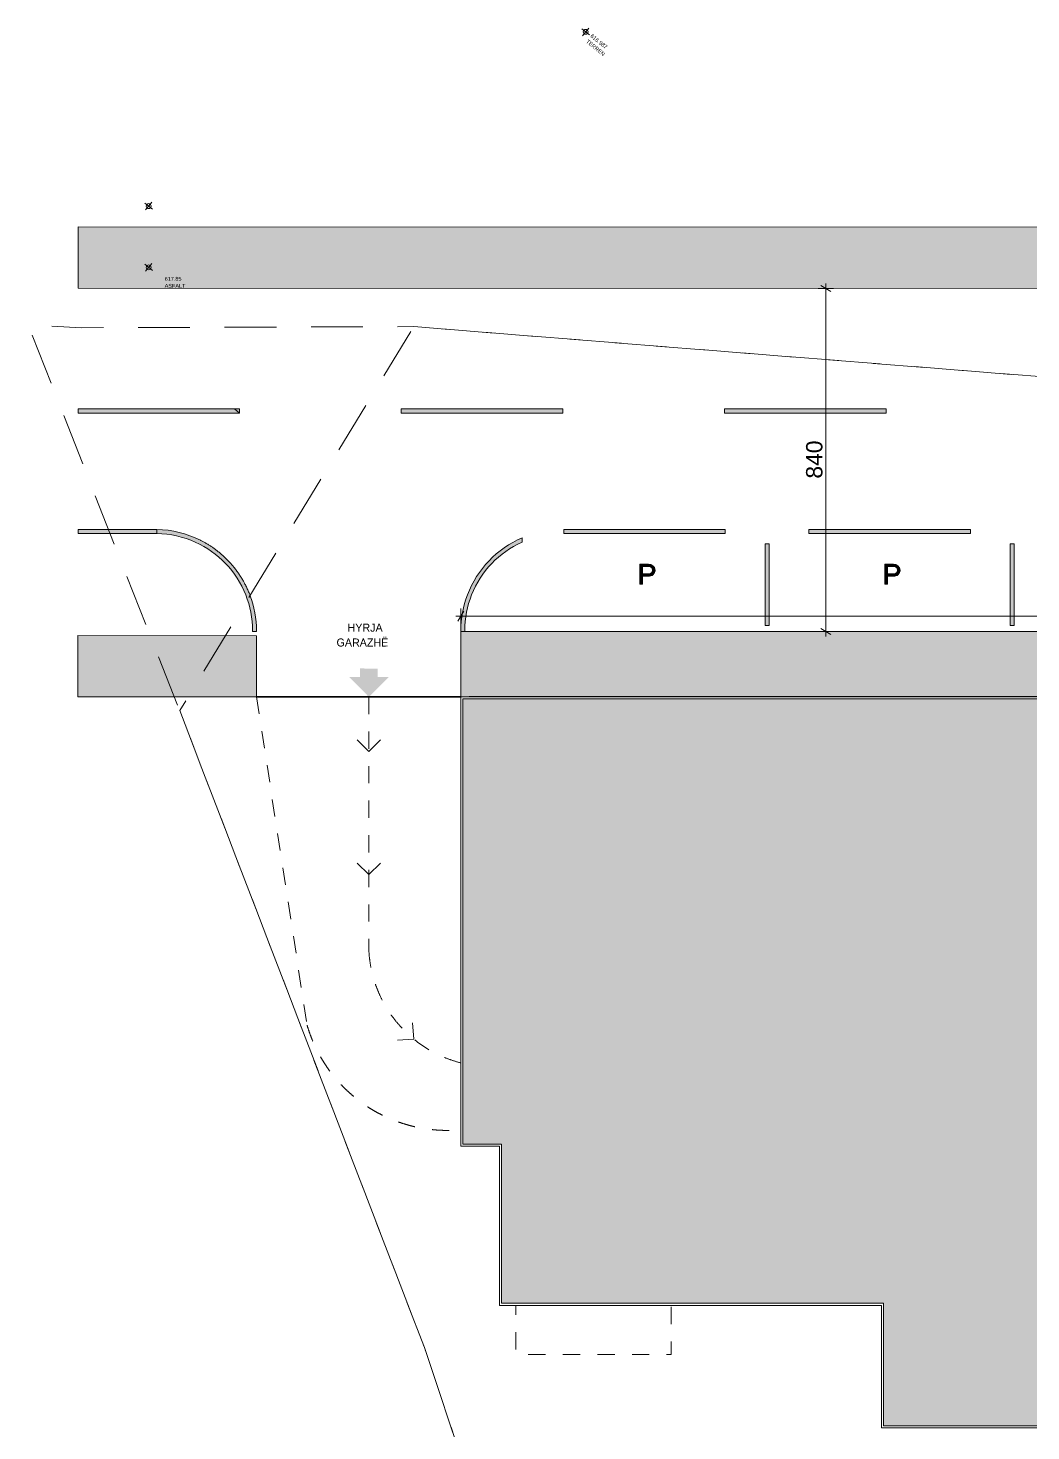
# Model space of a CAD drawing. Header units: millimetres. Extents: x -77118 to 73245, y -121155 to 61174.
# Drawn here: x -77118 to -52564, y -17975 to 16377 of the extents above; entities that cross this region are included whole.
import ezdxf

# ---------------------------------------------------------------- set-up
doc = ezdxf.new("R2010")
doc.units = ezdxf.units.MM
doc.header["$MEASUREMENT"] = 0
for name, pattern in [('Dashed', [846.666667, 423.333333, -423.333333]), ('Long Dashed', [2116.666603, 1269.999981, -846.666622]), ('Wipeout_Contour', [1000, 0, -1000])]:
    doc.linetypes.add(name, pattern=pattern)
for name, color, linetype, lineweight, true_color in [('2D Drafting - General_Pen_No__102', 7, 'Continuous', 13, 0xcccccc), ('A - Parcelat_Pen_No__102', 7, 'Continuous', 13, 0xcccccc), ('Drawing & Figure_Pen_No__106', 171, 'Continuous', 13, 0xaaaaff), ('Drawing & Figure_Pen_No__82', 7, 'Continuous', 20, 0xaaaaaa), ('New_Dimensioning - General_Pen_No__145', 7, 'Continuous', 20, 0x0077b0), ('New_Dimensioning - General_Pen_No__166', 7, 'Continuous', 13, 0x97cbff), ('New_Drawing & Figure_Pen_No__102', 7, 'Continuous', 13, 0xcccccc), ('New_Drawing & Figure_Pen_No__214', 7, 'Continuous', 0, 0xe8e8e8), ('New_Drawing & Figure_Pen_No__3', 7, 'Continuous', 18, 0xff6600), ('New_Drawing & Figure_Pen_No__4', 7, 'Continuous', 20, 0x029e21), ('New_Site & Landscape - Terrain_Pen_No__102', 7, 'Continuous', 13, 0xcccccc), ('New_Site & Landscape - Terrain_Pen_No__82', 7, 'Continuous', 20, 0xaaaaaa), ('New_Structural - Bearing_Pen_No__103', 7, 'Continuous', 13, 0xffcc99), ('New_Structural - Bearing_Pen_No__159', 7, 'Continuous', 0, 0x97c9ff), ('New_Structural - Bearing_Pen_No__160', 7, 'Continuous', 20, 0xb4a35c), ('New_Structural - Bearing_Pen_No__179', 7, 'Continuous', 13, 0xb7d9ff)]:
    doc.layers.add(name, color=color, linetype=linetype, lineweight=lineweight, true_color=true_color)
for name, color, linetype in [('New_Dimensioning - General', 7, 'Continuous'), ('New_Site & Landscape - Terrain', 7, 'Continuous'), ('New_Structural - Bearing', 7, 'Continuous')]:
    doc.layers.add(name, color=color, linetype=linetype)
doc.layers.add('New_Drawing & Figure_Pen_No__6', color=5, linetype='Continuous', lineweight=35)
doc.layers.add('New_Structural - Bearing_Pen_No__101', color=252, linetype='Continuous', lineweight=13)
doc.styles.add('GENERATED_STYLE_1', font='arial.ttf')
doc.styles.add('GENERATED_STYLE_2', font='GOTHIC.TTF')
doc.dimstyles.new('GENERATED_STYLE__1', dxfattribs={"dimtxt": 400, "dimasz": 190, "dimexe": 0.18, "dimexo": 100000, "dimgap": 0, "dimtad": 1, "dimdec": 0, "dimlfac": 0.1, "dimzin": 0, "dimdsep": 46, "dimtxsty": 'GENERATED_STYLE_1', "dimblk": 'ARROWHEAD_2', "dimblk1": 'ARROWHEAD_2', "dimblk2": 'ARROWHEAD_2', "dimcen": 0.09, "dimclrd": 256, "dimclre": 256, "dimclrt": 256, "dimadec": 0, "dimazin": 0, "dimtfac": 1, "dimtdec": 4, "dimtmove": 0, "dimatfit": 3, "dimfxl": 0, "dimtolj": 1, "dimtzin": 0, "dimarcsym": 0})
doc.dimstyles.new('GENERATED_STYLE__2', dxfattribs={"dimtxt": 400, "dimasz": 190, "dimexe": 0.18, "dimexo": 100000, "dimgap": 0, "dimtad": 1, "dimtih": 1, "dimtoh": 1, "dimdec": 0, "dimlfac": 0.1, "dimzin": 0, "dimdsep": 46, "dimtxsty": 'GENERATED_STYLE_1', "dimblk": 'ARROWHEAD_2', "dimblk1": 'ARROWHEAD_2', "dimblk2": 'ARROWHEAD_2', "dimcen": 0.09, "dimclrd": 256, "dimclre": 256, "dimclrt": 256, "dimadec": 0, "dimazin": 0, "dimtfac": 1, "dimtdec": 4, "dimtmove": 0, "dimatfit": 3, "dimfxl": 0, "dimtolj": 1, "dimtzin": 0, "dimarcsym": 0})

# ---------------------------------------------------------------- blocks, each defined once
blk = doc.blocks.new('Mesh_3', base_point=(-75894, 11512))
at = {"layer": 'New_Site & Landscape - Terrain_Pen_No__82', "linetype": 'Continuous', "lineweight": 0, "true_color": 0x2a2a2a}
blk.add_hatch(color=250, dxfattribs=at).paths.add_polyline_path([(-75894, 11512), (-75894, 10012), (-17841, 9999, 0.341999), (-15904, 11499)])
at = {"layer": 'New_Site & Landscape - Terrain_Pen_No__82', "color": 253, "linetype": 'Continuous', "lineweight": 20, "true_color": 0xaaaaaa, "flags": 128}
blk.add_lwpolyline([(-75894, 11512), (-75894, 10012), (-17841, 9999, 0.341999), (-15904, 11499)], format="xyb", close=True, dxfattribs=at)
blk = doc.blocks.new('Mesh_4', base_point=(-71525, 1495))
at = {"layer": 'New_Site & Landscape - Terrain_Pen_No__82', "linetype": 'Continuous', "lineweight": 0, "true_color": 0x2a2a2a}
blk.add_hatch(color=250, dxfattribs=at).paths.add_polyline_path([(-71525, 1495), (-75896, 1500), (-75896, 0), (-71524, 0)])
at = {"layer": 'New_Site & Landscape - Terrain_Pen_No__82', "color": 253, "linetype": 'Continuous', "lineweight": 20, "true_color": 0xaaaaaa, "flags": 128}
blk.add_lwpolyline([(-71525, 1495), (-75896, 1500), (-75896, 0), (-71524, 0)], close=True, dxfattribs=at)
blk = doc.blocks.new('Mesh_5', base_point=(-66524, 1600))
at = {"layer": 'New_Site & Landscape - Terrain_Pen_No__82', "linetype": 'Continuous', "lineweight": 0, "true_color": 0x2a2a2a}
blk.add_hatch(color=250, dxfattribs=at).paths.add_polyline_path([(-66524, 1600), (-66524, 0), (-29900, 0, 0.200686), (-27696, 930, 0.003388), (-27667, 960, 0.003002), (-27641, 987, 0.003546), (-27612, 1020, 0.004064), (-27578, 1057, 0.004548), (-27541, 1100, 0.004989), (-27502, 1148, 0.00538), (-27461, 1200, 0.005717), (-27418, 1256, 0.005995), (-27374, 1317, 0.00621), (-27331, 1380, 0.00636), (-27288, 1446, 0.006444), (-27246, 1515, 0.003727), (-27223, 1554, 0.004559), (-27195, 1604), (-26921, 2101, -0.273276), (-26416, 2500), (-8419, 2500), (3273, 2500), (6537, 2501, -0.360659), (10959, -1166), (10961, -1165), (13076, -12371), (14625, -18566), (14791, -18958), (18272, -27148), (20222, -30993), (25560, -40296), (25725, -40192), (26832, -39497), (21542, -30280), (19633, -26515), (16051, -18087), (14542, -12050), (12434, -888, 0.360659), (6537, 4001), (3273, 4000), (-8419, 4000), (-26416, 3999, 0.273276), (-28322, 2873), (-28596, 2376, -0.273283), (-29910, 1600)])
at = {"layer": 'New_Site & Landscape - Terrain_Pen_No__82', "color": 253, "linetype": 'Continuous', "lineweight": 20, "true_color": 0xaaaaaa, "flags": 128}
blk.add_lwpolyline([(-29910, 1600), (-66524, 1600), (-66524, 0), (-29900, 0, 0.200686)], format="xyb", dxfattribs=at)
blk = doc.blocks.new('Mesh_15', base_point=(-75895, 7050))
at = {"layer": 'New_Site & Landscape - Terrain_Pen_No__102', "linetype": 'Continuous', "lineweight": 0, "true_color": 0x333333}
blk.add_hatch(color=250, dxfattribs=at).paths.add_polyline_path([(-75895, 7050), (-75895, 6950), (-71938, 6950), (-71938, 7050), (-72067, 7050)])
at = {"layer": 'New_Site & Landscape - Terrain_Pen_No__102', "color": 254, "linetype": 'Continuous', "lineweight": 13, "true_color": 0xcccccc}
blk.add_line((-71938, 6950), (-72067, 7050), dxfattribs=at)
at = {"layer": 'New_Site & Landscape - Terrain_Pen_No__82', "color": 253, "linetype": 'Continuous', "lineweight": 20, "true_color": 0xaaaaaa, "flags": 128}
blk.add_lwpolyline([(-75895, 7050), (-75895, 6950), (-71938, 6950), (-71938, 7050), (-72067, 7050)], close=True, dxfattribs=at)
blk = doc.blocks.new('Mesh_23', base_point=(-60067, 6950))
at = {"layer": 'New_Site & Landscape - Terrain_Pen_No__102', "linetype": 'Continuous', "lineweight": 0, "true_color": 0x333333}
blk.add_hatch(color=250, dxfattribs=at).paths.add_polyline_path([(-60067, 6950), (-56110, 6950), (-56110, 7050), (-60067, 7050)])
at = {"layer": 'New_Site & Landscape - Terrain_Pen_No__82', "color": 253, "linetype": 'Continuous', "lineweight": 20, "true_color": 0xaaaaaa, "flags": 128}
blk.add_lwpolyline([(-60067, 6950), (-56110, 6950), (-56110, 7050), (-60067, 7050)], close=True, dxfattribs=at)
blk = doc.blocks.new('Mesh_24', base_point=(-67981, 6950))
at = {"layer": 'New_Site & Landscape - Terrain_Pen_No__102', "linetype": 'Continuous', "lineweight": 0, "true_color": 0x333333}
blk.add_hatch(color=250, dxfattribs=at).paths.add_polyline_path([(-67981, 6950), (-64024, 6950), (-64024, 7050), (-67981, 7050)])
at = {"layer": 'New_Site & Landscape - Terrain_Pen_No__82', "color": 253, "linetype": 'Continuous', "lineweight": 20, "true_color": 0xaaaaaa, "flags": 128}
blk.add_lwpolyline([(-67981, 6950), (-64024, 6950), (-64024, 7050), (-67981, 7050)], close=True, dxfattribs=at)
blk = doc.blocks.new('Mesh_26', base_point=(-58002, 3999))
at = {"layer": 'New_Site & Landscape - Terrain_Pen_No__102', "linetype": 'Continuous', "lineweight": 0, "true_color": 0x333333}
blk.add_hatch(color=250, dxfattribs=at).paths.add_polyline_path([(-58002, 3999), (-54046, 3999), (-54046, 4099), (-58002, 4099)])
at = {"layer": 'New_Site & Landscape - Terrain_Pen_No__82', "color": 253, "linetype": 'Continuous', "lineweight": 20, "true_color": 0xaaaaaa, "flags": 128}
blk.add_lwpolyline([(-58002, 3999), (-54046, 3999), (-54046, 4099), (-58002, 4099)], close=True, dxfattribs=at)
blk = doc.blocks.new('Mesh_27', base_point=(-64002, 3999))
at = {"layer": 'New_Site & Landscape - Terrain_Pen_No__102', "linetype": 'Continuous', "lineweight": 0, "true_color": 0x333333}
blk.add_hatch(color=250, dxfattribs=at).paths.add_polyline_path([(-64002, 3999), (-60046, 3999), (-60046, 4099), (-64002, 4099)])
at = {"layer": 'New_Site & Landscape - Terrain_Pen_No__82', "color": 253, "linetype": 'Continuous', "lineweight": 20, "true_color": 0xaaaaaa, "flags": 128}
blk.add_lwpolyline([(-64002, 3999), (-60046, 3999), (-60046, 4099), (-64002, 4099)], close=True, dxfattribs=at)
blk = doc.blocks.new('Mesh_31', base_point=(-66524, 1619))
at = {"layer": 'New_Site & Landscape - Terrain_Pen_No__102', "linetype": 'Continuous', "lineweight": 0, "true_color": 0x333333}
blk.add_hatch(color=250, dxfattribs=at).paths.add_polyline_path([(-66524, 1619), (-66524, 1600), (-66427, 1600), (-66427, 1625, -0.094516), (-66258, 2500, -0.19457), (-65024, 3790), (-65024, 3894, 0.201668), (-66359, 2500, 0.090735)])
at = {"layer": 'New_Site & Landscape - Terrain_Pen_No__82', "color": 253, "linetype": 'Continuous', "lineweight": 20, "true_color": 0xaaaaaa, "flags": 128}
blk.add_lwpolyline([(-66524, 1619), (-66524, 1600), (-66427, 1600), (-66427, 1625, -0.094516), (-66258, 2500, -0.19457), (-65024, 3790), (-65024, 3894, 0.201668), (-66359, 2500, 0.090735)], format="xyb", close=True, dxfattribs=at)
blk = doc.blocks.new('Mesh_32', base_point=(-72900, 3836))
at = {"layer": 'New_Site & Landscape - Terrain_Pen_No__102', "linetype": 'Continuous', "lineweight": 0, "true_color": 0x333333}
blk.add_hatch(color=250, dxfattribs=at).paths.add_polyline_path([(-72900, 3836, 0.11144), (-73964, 4099), (-73964, 4000, -0.102166), (-73024, 3790), (-73024, 3790, -0.19457), (-71790, 2500, -0.094516), (-71621, 1625), (-71621, 1600), (-71524, 1600), (-71524, 1619, 0.089433), (-71685, 2488), (-71684, 2488, 0.003771), (-71698, 2523, 0.00549), (-71719, 2574, 0.005271), (-71739, 2622, 0.005297), (-71761, 2670, 0.005302), (-71784, 2718, 0.005095), (-71807, 2763, 0.005643), (-71834, 2813, 0.005131), (-71859, 2857, 0.004935), (-71884, 2899, 0.003143), (-71901, 2926, 0.002816), (-71916, 2950, 0.004976), (-71943, 2991, 0.004788), (-71970, 3031, 0.00353), (-71990, 3059, 0.002717), (-72006, 3081, 0.004835), (-72035, 3120, 0.004653), (-72063, 3156, 0.00388), (-72087, 3187, 0.00263), (-72104, 3207, 0.004706), (-72134, 3242, 0.00453), (-72164, 3276, 0.004196), (-72192, 3307, 0.002555), (-72210, 3326, 0.004588), (-72242, 3358, 0.004418), (-72273, 3389, 0.004478), (-72305, 3420, 0.002493), (-72323, 3437, 0.004482), (-72356, 3467, 0.004316), (-72388, 3496, 0.005069), (-72427, 3528, 0.0021), (-72443, 3541, 0.004385), (-72477, 3569, 0.004223), (-72511, 3594, 0.007349), (-72570, 3638, 0.004298), (-72605, 3662, 0.00414), (-72639, 3685, 0.007509), (-72702, 3726, 0.004221), (-72738, 3748, 0.004065), (-72773, 3768, 0.007652), (-72839, 3805, 0.004153), (-72876, 3824, 0.002663)])
at = {"layer": 'New_Site & Landscape - Terrain_Pen_No__82', "color": 253, "linetype": 'Continuous', "lineweight": 20, "true_color": 0xaaaaaa, "flags": 128}
blk.add_lwpolyline([(-72900, 3836, -0.002663), (-72876, 3824, -0.004153), (-72839, 3805, -0.007652), (-72773, 3768, -0.004065), (-72738, 3748, -0.004221), (-72702, 3726, -0.007509), (-72639, 3685, -0.00414), (-72605, 3662, -0.004298), (-72570, 3638, -0.007349), (-72511, 3594, -0.004223), (-72477, 3569, -0.004385), (-72443, 3541, -0.0021), (-72427, 3528, -0.005069), (-72388, 3496, -0.004316), (-72356, 3467, -0.004482), (-72323, 3437, -0.002493), (-72305, 3420, -0.004478), (-72273, 3389, -0.004418), (-72242, 3358, -0.004588), (-72210, 3326, -0.002555), (-72192, 3307, -0.004196), (-72164, 3276, -0.00453), (-72134, 3242, -0.004706), (-72104, 3207, -0.00263), (-72087, 3187, -0.00388), (-72063, 3156, -0.004653), (-72035, 3120, -0.004835), (-72006, 3081, -0.002717), (-71990, 3059, -0.00353), (-71970, 3031, -0.004788), (-71943, 2991, -0.004976), (-71916, 2950, -0.002816), (-71901, 2926, -0.003143), (-71884, 2899, -0.004935), (-71859, 2857, -0.005131), (-71834, 2813, -0.005643), (-71807, 2763, -0.005095), (-71784, 2718, -0.005302), (-71761, 2670, -0.005297), (-71739, 2622, -0.005271), (-71719, 2574, -0.00549), (-71698, 2523, -0.003771), (-71684, 2488), (-71685, 2488, -0.089433), (-71524, 1619), (-71524, 1600), (-71621, 1600), (-71621, 1625, 0.094516), (-71790, 2500, 0.19457), (-73024, 3790), (-73024, 3790, 0.102166), (-73964, 4000), (-73964, 4099, -0.11144)], format="xyb", close=True, dxfattribs=at)
blk = doc.blocks.new('Mesh_33', base_point=(-75895, 3999))
at = {"layer": 'New_Site & Landscape - Terrain_Pen_No__102', "linetype": 'Continuous', "lineweight": 0, "true_color": 0x333333}
blk.add_hatch(color=250, dxfattribs=at).paths.add_polyline_path([(-75895, 3999), (-73964, 3999), (-73964, 4099), (-75895, 4099)])
at = {"layer": 'New_Site & Landscape - Terrain_Pen_No__82', "color": 253, "linetype": 'Continuous', "lineweight": 20, "true_color": 0xaaaaaa, "flags": 128}
blk.add_lwpolyline([(-75895, 3999), (-73964, 3999), (-73964, 4099), (-75895, 4099)], close=True, dxfattribs=at)
blk = doc.blocks.new('Mesh_34', base_point=(-59074, 3749))
at = {"layer": 'New_Site & Landscape - Terrain_Pen_No__102', "linetype": 'Continuous', "lineweight": 0, "true_color": 0x333333}
blk.add_hatch(color=250, dxfattribs=at).paths.add_polyline_path([(-59074, 3749), (-59074, 1750), (-58974, 1750), (-58974, 3749)])
at = {"layer": 'New_Site & Landscape - Terrain_Pen_No__82', "color": 253, "linetype": 'Continuous', "lineweight": 20, "true_color": 0xaaaaaa, "flags": 128}
blk.add_lwpolyline([(-59074, 3749), (-59074, 1750), (-58974, 1750), (-58974, 3749)], close=True, dxfattribs=at)
blk = doc.blocks.new('Mesh_35', base_point=(-53074, 3749))
at = {"layer": 'New_Site & Landscape - Terrain_Pen_No__102', "linetype": 'Continuous', "lineweight": 0, "true_color": 0x333333}
blk.add_hatch(color=250, dxfattribs=at).paths.add_polyline_path([(-53074, 3749), (-53074, 1750), (-52974, 1750), (-52974, 3749)])
at = {"layer": 'New_Site & Landscape - Terrain_Pen_No__82', "color": 253, "linetype": 'Continuous', "lineweight": 20, "true_color": 0xaaaaaa, "flags": 128}
blk.add_lwpolyline([(-53074, 3749), (-53074, 1750), (-52974, 1750), (-52974, 3749)], close=True, dxfattribs=at)
blk = doc.blocks.new('Mesh_40', base_point=(-56141, 3247))
at = {"layer": 'New_Site & Landscape - Terrain_Pen_No__102', "linetype": 'Continuous', "lineweight": 0, "true_color": 0x333333}
h = blk.add_hatch(color=250, dxfattribs=at)
h.paths.add_polyline_path([(-56141, 3247), (-56141, 2757), (-56076, 2757), (-56076, 2954), (-55931, 2954, 0.429562), (-55765, 3106, 0.392283), (-55931, 3247)])
h.paths.add_polyline_path([(-56074, 3015), (-56074, 3190), (-55900, 3190, -0.795059), (-55900, 3015)], flags=0)
at = {"layer": 'New_Site & Landscape - Terrain_Pen_No__82', "color": 253, "linetype": 'Continuous', "lineweight": 20, "true_color": 0xaaaaaa, "flags": 128}
for points in [[(-56141, 3247), (-56141, 2757), (-56076, 2757), (-56076, 2954), (-55931, 2954, 0.429562), (-55765, 3106, 0.392283), (-55931, 3247)], [(-56074, 3015), (-55900, 3015, 0.795059), (-55900, 3190), (-56074, 3190)]]:
    blk.add_lwpolyline(points, format="xyb", close=True, dxfattribs=at)
blk = doc.blocks.new('Mesh_41', base_point=(-62141, 3247))
at = {"layer": 'New_Site & Landscape - Terrain_Pen_No__102', "linetype": 'Continuous', "lineweight": 0, "true_color": 0x333333}
h = blk.add_hatch(color=250, dxfattribs=at)
h.paths.add_polyline_path([(-62141, 3247), (-62141, 2757), (-62075, 2757), (-62075, 2954), (-61931, 2954, 0.429562), (-61764, 3106, 0.392283), (-61931, 3247)])
h.paths.add_polyline_path([(-62074, 3015), (-62074, 3190), (-61900, 3190, -0.795059), (-61900, 3015)], flags=0)
at = {"layer": 'New_Site & Landscape - Terrain_Pen_No__82', "color": 253, "linetype": 'Continuous', "lineweight": 20, "true_color": 0xaaaaaa, "flags": 128}
for points in [[(-62141, 3247), (-62141, 2757), (-62075, 2757), (-62075, 2954), (-61931, 2954, 0.429562), (-61764, 3106, 0.392283), (-61931, 3247)], [(-62074, 3015), (-61900, 3015, 0.795059), (-61900, 3190), (-62074, 3190)]]:
    blk.add_lwpolyline(points, format="xyb", close=True, dxfattribs=at)
blk = doc.blocks.new('Slab_3', base_point=(-24624, 0))
at = {"layer": 'New_Structural - Bearing_Pen_No__103', "linetype": 'Continuous', "lineweight": 0, "true_color": 0x3f3326}
blk.add_hatch(color=29, dxfattribs=at).paths.add_polyline_path([(-24624, 0), (-66524, 0), (-66524, -5350), (-66524, -11000), (-65574, -11000), (-65574, -14900), (-56224, -14900), (-56224, -17900), (-46944, -17900), (-43424, -17900), (-40149, -17900), (-38399, -17900), (-24624, -17900)])
at = {"layer": 'New_Structural - Bearing_Pen_No__101', "color": 252, "linetype": 'Continuous', "lineweight": 13, "flags": 128}
blk.add_lwpolyline([(-24624, 0), (-66524, 0), (-66524, -5350), (-66524, -11000), (-65574, -11000), (-65574, -14900), (-56224, -14900), (-56224, -17900), (-46944, -17900), (-43424, -17900), (-40149, -17900), (-38399, -17900), (-24624, -17900)], close=True, dxfattribs=at)
blk = doc.blocks.new('Wall_8', base_point=(-24624, 0))
at = {"layer": 'New_Structural - Bearing_Pen_No__160', "linetype": 'Continuous', "lineweight": 0, "true_color": 0x5a512e}
for points in [[(-66474, -50), (-66524, 0), (-66524, -50)], [(-66474, 0), (-66524, 0), (-66474, -50)], [(-66474, -50), (-24674, -50), (-24674, 0), (-66474, 0)], [(-24674, -50), (-24624, -50), (-24624, 0)], [(-24674, -50), (-24624, 0), (-24674, 0)]]:
    blk.add_hatch(color=59, dxfattribs=at).paths.add_polyline_path(points)
at = {"layer": 'New_Structural - Bearing_Pen_No__159', "color": 151, "linetype": 'Continuous', "lineweight": 0, "true_color": 0x97c9ff, "flags": 128}
for points in [[(-66524, 0), (-66524, -50)], [(-24624, 0), (-66524, 0)], [(-66474, -50), (-24674, -50)], [(-24624, 0), (-24624, -50)]]:
    blk.add_lwpolyline(points, dxfattribs=at)
blk = doc.blocks.new('Wall_9', base_point=(-66524, 0))
at = {"layer": 'New_Structural - Bearing_Pen_No__160', "linetype": 'Continuous', "lineweight": 0, "true_color": 0x5a512e}
blk.add_hatch(color=59, dxfattribs=at).paths.add_polyline_path([(-66524, -50), (-66524, -5350), (-66474, -5350), (-66474, -50)])
at = {"layer": 'New_Structural - Bearing_Pen_No__159', "color": 151, "linetype": 'Continuous', "lineweight": 0, "true_color": 0x97c9ff, "flags": 128}
for points in [[(-66524, -50), (-66524, -5350)], [(-66474, -5350), (-66474, -50)]]:
    blk.add_lwpolyline(points, dxfattribs=at)
blk = doc.blocks.new('Wall_10', base_point=(-66524, -5350))
at = {"layer": 'New_Structural - Bearing_Pen_No__160', "linetype": 'Continuous', "lineweight": 0, "true_color": 0x5a512e}
for points in [[(-66524, -5350), (-66524, -10950), (-66474, -10950), (-66474, -5350)], [(-66524, -11000), (-66474, -11000), (-66474, -10950)], [(-66474, -10950), (-66524, -10950), (-66524, -11000)]]:
    blk.add_hatch(color=59, dxfattribs=at).paths.add_polyline_path(points)
at = {"layer": 'New_Structural - Bearing_Pen_No__159', "color": 151, "linetype": 'Continuous', "lineweight": 0, "true_color": 0x97c9ff, "flags": 128}
for points in [[(-66524, -5350), (-66524, -11000)], [(-66474, -10950), (-66474, -5350)], [(-66524, -11000), (-66474, -11000)]]:
    blk.add_lwpolyline(points, dxfattribs=at)
blk = doc.blocks.new('Wall_11', base_point=(-66524, -11000))
at = {"layer": 'New_Structural - Bearing_Pen_No__160', "linetype": 'Continuous', "lineweight": 0, "true_color": 0x5a512e}
for points in [[(-66474, -11000), (-65574, -11000), (-65574, -10950), (-66474, -10950)], [(-65574, -11000), (-65524, -11000), (-65524, -10950)], [(-65574, -10950), (-65574, -11000), (-65524, -10950)]]:
    blk.add_hatch(color=59, dxfattribs=at).paths.add_polyline_path(points)
at = {"layer": 'New_Structural - Bearing_Pen_No__159', "color": 151, "linetype": 'Continuous', "lineweight": 0, "true_color": 0x97c9ff, "flags": 128}
for points in [[(-65524, -10950), (-66474, -10950)], [(-65524, -10950), (-65524, -11000)], [(-66474, -11000), (-65574, -11000)]]:
    blk.add_lwpolyline(points, dxfattribs=at)
blk = doc.blocks.new('Wall_12', base_point=(-65574, -11000))
at = {"layer": 'New_Structural - Bearing_Pen_No__160', "linetype": 'Continuous', "lineweight": 0, "true_color": 0x5a512e}
for points in [[(-65524, -14850), (-65524, -11000), (-65574, -11000), (-65574, -14850)], [(-65524, -14850), (-65574, -14900), (-65524, -14900)], [(-65574, -14850), (-65574, -14900), (-65524, -14850)]]:
    blk.add_hatch(color=59, dxfattribs=at).paths.add_polyline_path(points)
at = {"layer": 'New_Structural - Bearing_Pen_No__159', "color": 151, "linetype": 'Continuous', "lineweight": 0, "true_color": 0x97c9ff, "flags": 128}
for points in [[(-65574, -11000), (-65574, -14900)], [(-65524, -14850), (-65524, -11000)], [(-65574, -14900), (-65524, -14900)]]:
    blk.add_lwpolyline(points, dxfattribs=at)
blk = doc.blocks.new('Wall_13', base_point=(-65574, -14900))
at = {"layer": 'New_Structural - Bearing_Pen_No__160', "linetype": 'Continuous', "lineweight": 0, "true_color": 0x5a512e}
for points in [[(-56224, -14850), (-65524, -14850), (-65524, -14900), (-56224, -14900)], [(-56224, -14900), (-56174, -14900), (-56174, -14850)], [(-56224, -14850), (-56224, -14900), (-56174, -14850)]]:
    blk.add_hatch(color=59, dxfattribs=at).paths.add_polyline_path(points)
at = {"layer": 'New_Structural - Bearing_Pen_No__159', "color": 151, "linetype": 'Continuous', "lineweight": 0, "true_color": 0x97c9ff, "flags": 128}
for points in [[(-56174, -14850), (-65524, -14850)], [(-65524, -14900), (-56224, -14900)], [(-56174, -14850), (-56174, -14900)]]:
    blk.add_lwpolyline(points, dxfattribs=at)
blk = doc.blocks.new('Wall_14', base_point=(-56224, -14900))
at = {"layer": 'New_Structural - Bearing_Pen_No__160', "linetype": 'Continuous', "lineweight": 0, "true_color": 0x5a512e}
for points in [[(-56174, -17850), (-56174, -14900), (-56224, -14900), (-56224, -17850)], [(-56224, -17900), (-56174, -17900), (-56174, -17850)], [(-56224, -17850), (-56224, -17900), (-56174, -17850)]]:
    blk.add_hatch(color=59, dxfattribs=at).paths.add_polyline_path(points)
at = {"layer": 'New_Structural - Bearing_Pen_No__159', "color": 151, "linetype": 'Continuous', "lineweight": 0, "true_color": 0x97c9ff, "flags": 128}
for points in [[(-56224, -14900), (-56224, -17900)], [(-56174, -17850), (-56174, -14900)], [(-56224, -17900), (-56174, -17900)]]:
    blk.add_lwpolyline(points, dxfattribs=at)
blk = doc.blocks.new('Wall_15', base_point=(-56224, -17900))
at = {"layer": 'New_Structural - Bearing_Pen_No__160', "linetype": 'Continuous', "lineweight": 0, "true_color": 0x5a512e}
blk.add_hatch(color=59, dxfattribs=at).paths.add_polyline_path([(-56174, -17850), (-56174, -17900), (-46944, -17900), (-46944, -17850)])
at = {"layer": 'New_Structural - Bearing_Pen_No__159', "color": 151, "linetype": 'Continuous', "lineweight": 0, "true_color": 0x97c9ff, "flags": 128}
for points in [[(-46944, -17850), (-56174, -17850)], [(-56174, -17900), (-46944, -17900)]]:
    blk.add_lwpolyline(points, dxfattribs=at)
blk = doc.blocks.new('Wall_29', base_point=(-24624, 0))
at = {"color": 254, "linetype": 'Wipeout_Contour', "lineweight": 0, "ltscale": 199521.458388}
blk.add_wipeout([(-66474, -50), (-66524, 0), (-66524, -50)], dxfattribs=at).dxf.layer = 'New_Structural - Bearing'
at = {"color": 254, "linetype": 'Wipeout_Contour', "lineweight": 0, "ltscale": 73922.522224}
blk.add_wipeout([(-24674, -50), (-24624, -50), (-24624, 0)], dxfattribs=at).dxf.layer = 'New_Structural - Bearing'
at = {"color": 254, "linetype": 'Wipeout_Contour', "lineweight": 0, "ltscale": 73971.47045}
blk.add_wipeout([(-24674, -50), (-24624, 0), (-24674, 0)], dxfattribs=at).dxf.layer = 'New_Structural - Bearing'
at = {"color": 254, "linetype": 'Wipeout_Contour', "lineweight": 0, "ltscale": 182295.963225}
blk.add_wipeout([(-66474, -50), (-24674, -50), (-24674, 0), (-66474, 0)], dxfattribs=at).dxf.layer = 'New_Structural - Bearing'
at = {"layer": 'New_Structural - Bearing_Pen_No__179', "color": 254, "linetype": 'Continuous', "lineweight": 13, "true_color": 0xb7d9ff, "flags": 128}
blk.add_lwpolyline([(-24624, 0), (-24624, -50)], dxfattribs=at)
at = {"color": 254, "linetype": 'Wipeout_Contour', "lineweight": 0, "ltscale": 199472.439222}
blk.add_wipeout([(-66474, 0), (-66524, 0), (-66474, -50)], dxfattribs=at).dxf.layer = 'New_Structural - Bearing'
at = {"layer": 'New_Structural - Bearing_Pen_No__179', "color": 254, "linetype": 'Continuous', "lineweight": 13, "true_color": 0xb7d9ff, "flags": 128}
for points in [[(-66524, 0), (-66524, -50)], [(-24624, 0), (-66524, 0)], [(-66474, -50), (-24674, -50)]]:
    blk.add_lwpolyline(points, dxfattribs=at)
blk = doc.blocks.new('Wall_30', base_point=(-66524, 0))
at = {"color": 254, "linetype": 'Wipeout_Contour', "lineweight": 0, "ltscale": 266425.654736}
blk.add_wipeout([(-66524, -50), (-66524, -5350), (-66474, -5350), (-66474, -50)], dxfattribs=at).dxf.layer = 'New_Structural - Bearing'
at = {"layer": 'New_Structural - Bearing_Pen_No__179', "color": 254, "linetype": 'Continuous', "lineweight": 13, "true_color": 0xb7d9ff, "flags": 128}
for points in [[(-66524, -50), (-66524, -5350)], [(-66474, -5350), (-66474, -50)]]:
    blk.add_lwpolyline(points, dxfattribs=at)
blk = doc.blocks.new('Wall_31', base_point=(-66524, -5350))
at = {"color": 254, "linetype": 'Wipeout_Contour', "lineweight": 0, "ltscale": 202175.631651}
blk.add_wipeout([(-66524, -11000), (-66474, -11000), (-66474, -10950)], dxfattribs=at).dxf.layer = 'New_Structural - Bearing'
at = {"color": 254, "linetype": 'Wipeout_Contour', "lineweight": 0, "ltscale": 268216.62389}
blk.add_wipeout([(-66524, -5350), (-66524, -10950), (-66474, -10950), (-66474, -5350)], dxfattribs=at).dxf.layer = 'New_Structural - Bearing'
at = {"color": 254, "linetype": 'Wipeout_Contour', "lineweight": 0, "ltscale": 202215.672938}
blk.add_wipeout([(-66474, -10950), (-66524, -10950), (-66524, -11000)], dxfattribs=at).dxf.layer = 'New_Structural - Bearing'
at = {"layer": 'New_Structural - Bearing_Pen_No__179', "color": 254, "linetype": 'Continuous', "lineweight": 13, "true_color": 0xb7d9ff, "flags": 128}
for points in [[(-66524, -5350), (-66524, -11000)], [(-66474, -10950), (-66474, -5350)], [(-66524, -11000), (-66474, -11000)]]:
    blk.add_lwpolyline(points, dxfattribs=at)
blk = doc.blocks.new('Wall_32', base_point=(-66524, -11000))
at = {"color": 254, "linetype": 'Wipeout_Contour', "lineweight": 0, "ltscale": 199364.278971}
blk.add_wipeout([(-65574, -11000), (-65524, -11000), (-65524, -10950)], dxfattribs=at).dxf.layer = 'New_Structural - Bearing'
at = {"color": 254, "linetype": 'Wipeout_Contour', "lineweight": 0, "ltscale": 267719.9037}
blk.add_wipeout([(-66474, -11000), (-65574, -11000), (-65574, -10950), (-66474, -10950)], dxfattribs=at).dxf.layer = 'New_Structural - Bearing'
at = {"color": 254, "linetype": 'Wipeout_Contour', "lineweight": 0, "ltscale": 199404.184453}
blk.add_wipeout([(-65574, -10950), (-65574, -11000), (-65524, -10950)], dxfattribs=at).dxf.layer = 'New_Structural - Bearing'
at = {"layer": 'New_Structural - Bearing_Pen_No__179', "color": 254, "linetype": 'Continuous', "lineweight": 13, "true_color": 0xb7d9ff, "flags": 128}
for points in [[(-65524, -10950), (-66474, -10950)], [(-65524, -10950), (-65524, -11000)], [(-66474, -11000), (-65574, -11000)]]:
    blk.add_lwpolyline(points, dxfattribs=at)
blk = doc.blocks.new('Wall_33', base_point=(-65574, -11000))
at = {"color": 254, "linetype": 'Wipeout_Contour', "lineweight": 0, "ltscale": 201628.487951}
blk.add_wipeout([(-65524, -14850), (-65574, -14900), (-65524, -14900)], dxfattribs=at).dxf.layer = 'New_Structural - Bearing'
at = {"color": 254, "linetype": 'Wipeout_Contour', "lineweight": 0, "ltscale": 267351.162548}
blk.add_wipeout([(-65524, -14850), (-65524, -11000), (-65574, -11000), (-65574, -14850)], dxfattribs=at).dxf.layer = 'New_Structural - Bearing'
at = {"color": 254, "linetype": 'Wipeout_Contour', "lineweight": 0, "ltscale": 201664.986552}
blk.add_wipeout([(-65574, -14850), (-65574, -14900), (-65524, -14850)], dxfattribs=at).dxf.layer = 'New_Structural - Bearing'
at = {"layer": 'New_Structural - Bearing_Pen_No__179', "color": 254, "linetype": 'Continuous', "lineweight": 13, "true_color": 0xb7d9ff, "flags": 128}
for points in [[(-65574, -11000), (-65574, -14900)], [(-65524, -14850), (-65524, -11000)], [(-65574, -14900), (-65524, -14900)]]:
    blk.add_lwpolyline(points, dxfattribs=at)
blk = doc.blocks.new('Wall_34', base_point=(-65574, -14900))
at = {"color": 254, "linetype": 'Wipeout_Contour', "lineweight": 0, "ltscale": 174385.58347}
blk.add_wipeout([(-56224, -14900), (-56174, -14900), (-56174, -14850)], dxfattribs=at).dxf.layer = 'New_Structural - Bearing'
at = {"color": 254, "linetype": 'Wipeout_Contour', "lineweight": 0, "ltscale": 250699.197853}
blk.add_wipeout([(-56224, -14850), (-65524, -14850), (-65524, -14900), (-56224, -14900)], dxfattribs=at).dxf.layer = 'New_Structural - Bearing'
at = {"color": 254, "linetype": 'Wipeout_Contour', "lineweight": 0, "ltscale": 174419.902734}
blk.add_wipeout([(-56224, -14850), (-56224, -14900), (-56174, -14850)], dxfattribs=at).dxf.layer = 'New_Structural - Bearing'
at = {"layer": 'New_Structural - Bearing_Pen_No__179', "color": 254, "linetype": 'Continuous', "lineweight": 13, "true_color": 0xb7d9ff, "flags": 128}
for points in [[(-56174, -14850), (-65524, -14850)], [(-65524, -14900), (-56224, -14900)], [(-56174, -14850), (-56174, -14900)]]:
    blk.add_lwpolyline(points, dxfattribs=at)
blk = doc.blocks.new('Wall_35', base_point=(-56224, -14900))
at = {"color": 254, "linetype": 'Wipeout_Contour', "lineweight": 0, "ltscale": 176904.043219}
blk.add_wipeout([(-56224, -17900), (-56174, -17900), (-56174, -17850)], dxfattribs=at).dxf.layer = 'New_Structural - Bearing'
at = {"color": 254, "linetype": 'Wipeout_Contour', "lineweight": 0, "ltscale": 234212.565507}
blk.add_wipeout([(-56174, -17850), (-56174, -14900), (-56224, -14900), (-56224, -17850)], dxfattribs=at).dxf.layer = 'New_Structural - Bearing'
at = {"color": 254, "linetype": 'Wipeout_Contour', "lineweight": 0, "ltscale": 176935.279848}
blk.add_wipeout([(-56224, -17850), (-56224, -17900), (-56174, -17850)], dxfattribs=at).dxf.layer = 'New_Structural - Bearing'
at = {"layer": 'New_Structural - Bearing_Pen_No__179', "color": 254, "linetype": 'Continuous', "lineweight": 13, "true_color": 0xb7d9ff, "flags": 128}
for points in [[(-56224, -14900), (-56224, -17900)], [(-56174, -17850), (-56174, -14900)], [(-56224, -17900), (-56174, -17900)]]:
    blk.add_lwpolyline(points, dxfattribs=at)
blk = doc.blocks.new('Wall_36', base_point=(-56224, -17900))
at = {"color": 254, "linetype": 'Wipeout_Contour', "lineweight": 0, "ltscale": 218362.722762}
blk.add_wipeout([(-56174, -17850), (-56174, -17900), (-46944, -17900), (-46944, -17850)], dxfattribs=at).dxf.layer = 'New_Structural - Bearing'
at = {"layer": 'New_Structural - Bearing_Pen_No__179', "color": 254, "linetype": 'Continuous', "lineweight": 13, "true_color": 0xb7d9ff, "flags": 128}
for points in [[(-46944, -17850), (-56174, -17850)], [(-56174, -17900), (-46944, -17900)]]:
    blk.add_lwpolyline(points, dxfattribs=at)
blk = doc.blocks.new('*D163')
at = {"layer": 'New_Dimensioning - General_Pen_No__166', "color": 151, "linetype": 'Continuous', "lineweight": 13, "true_color": 0x97cbff}
for p, q in [((-66452, 2100), (-66596, 1850)), ((-66524, 1787), (-66524, 2162)), ((-29982, 1850), (-29838, 2100)), ((-29910, 1787), (-29910, 2162)), ((-66646, 1975), (-66524, 1975)), ((-66524, 1975), (-29910, 1975)), ((-29910, 1975), (-29788, 1975))]:
    blk.add_line(p, q, dxfattribs=at)
at = {"layer": 'New_Dimensioning - General_Pen_No__145', "color": 144, "lineweight": 20, "true_color": 0x0077b0, "insert": (-48901, 2055), "char_height": 400, "attachment_point": 7, "rotation": 0.0003, "style": 'GENERATED_STYLE_1'}
blk.add_mtext('\\A1;{\\pql;\\fArial|b0|i0|c0|p34;3,661}', dxfattribs=at)
blk = doc.blocks.new('ARROWHEAD_2')
at = {"color": 0, "linetype": 'Continuous', "lineweight": 0}
for p, q in [((0, 0), (-1, 0)), ((-0.38, -0.66), (0.38, 0.66))]:
    blk.add_line(p, q, dxfattribs=at)
blk = doc.blocks.new('*D177')
at = {"layer": 'New_Dimensioning - General_Pen_No__166', "color": 151, "linetype": 'Continuous', "lineweight": 13, "true_color": 0x97cbff}
for p, q in [((-57584, 1600), (-57584, 10000)), ((-57397, 1600), (-57772, 1600)), ((-57709, 1672), (-57459, 1528)), ((-57584, 1478), (-57584, 1600))]:
    blk.add_line(p, q, dxfattribs=at)
blk = doc.blocks.new('*D178')
at = {"layer": 'New_Dimensioning - General_Pen_No__166', "color": 151, "linetype": 'Continuous', "lineweight": 13, "true_color": 0x97cbff}
for p, q in [((-57397, 10000), (-57772, 10000)), ((-57459, 9928), (-57709, 10072)), ((-57584, 10000), (-57584, 10122)), ((-57584, 1600), (-57584, 10000)), ((-57709, 1672), (-57459, 1528))]:
    blk.add_line(p, q, dxfattribs=at)
at = {"layer": 'New_Dimensioning - General_Pen_No__145', "color": 144, "lineweight": 20, "true_color": 0x0077b0, "insert": (-57664, 5345), "char_height": 400, "attachment_point": 7, "rotation": 90, "style": 'GENERATED_STYLE_1'}
blk.add_mtext('\\A1;{\\pql;\\fArial|b0|i0|c0|p34;840}', dxfattribs=at)

msp = doc.modelspace()

# ---------------------------------------------------------------- hatches: boundary and pattern name
at = {"layer": 'New_Drawing & Figure_Pen_No__4', "linetype": 'Continuous', "lineweight": 20, "true_color": 0x029e21}
msp.add_hatch(color=104, dxfattribs=at).paths.add_polyline_path([(-68284.4, 484.5), (-68774, 0), (-69258.5, 489.5), (-68988.5, 488.1), (-68987.4, 695.4), (-68560.4, 693.2), (-68561.5, 485.9)])

# ---------------------------------------------------------------- linework, layer by layer
at = {"layer": '2D Drafting - General_Pen_No__102', "color": 254, "linetype": 'Continuous', "lineweight": 13, "true_color": 0xcccccc}
for points in [[(-68774, -1336.6), (-69056.8, -1053.8)], [(-68774, -1336.6), (-68491.1, -1053.8)], [(-68774, -4351.3), (-69056.8, -4068.4)], [(-68774, -4351.3), (-68491.1, -4068.4)], [(-67676.9, -8378.3), (-67708.2, -7979.6)], [(-67676.9, -8378.3), (-68075.7, -8409.6)]]:
    msp.add_lwpolyline(points, dxfattribs=at)
at = {"layer": 'A - Parcelat_Pen_No__102', "color": 254, "linetype": 'Long Dashed', "lineweight": 13, "true_color": 0xcccccc, "flags": 128}
msp.add_lwpolyline([(-57379.7, -45973), (-46300.6, -42751.9), (-36174.4, -40706.1), (-33119.9, -40108.1), (-35029, -24105.8), (-31392.8, -23864.6), (-24527.9, -23305.1), (-18059.1, -22778.8), (-14681.3, -38140.7), (-14621, -38464.8), (2712.5, -34246.6), (12915.5, -31763.5), (12560.8, -30957.9), (10282.4, -24356.7), (9710.2, -20359.7), (8364.6, -10966.6), (7984.6, -9759.7), (6485.7, -4375.8), (5168, 1054.8), (4843.4, 1832.4), (4282.1, 2459), (3548.1, 2862.5), (2717, 3001.6), (-25094.9, 2999.8), (-25153.9, 5735.4), (-17917.1, 5501.2), (2395.6, 5014.3), (6118.2, 4724.3), (5763.1, 7207.9), (-14295.9, 7274.3), (-21718.2, 7363.8), (-36621.1, 8369.5), (-51781.9, 9112.9), (-51500.6, 7773.6), (-67675.9, 9065), (-73405, -334.4), (-72860.5, -1751.7), (-67414.3, -15933.8), (-63775.4, -26826.5)], close=True, dxfattribs=at)
at = {"layer": 'New_Drawing & Figure_Pen_No__102', "color": 254, "linetype": 'Long Dashed', "lineweight": 13, "true_color": 0xcccccc, "flags": 128}
msp.add_lwpolyline([(70772.8, -81731.1), (73245.2, -92977.3), (57883, -94696.2), (43146.3, -98288.6), (35395.8, -100001.7), (24650.4, -103477.9), (10390, -109224.1), (3549.6, -111193.6), (-3538.8, -113283.2), (-5433.6, -107785.4), (-8641.4, -80287.9), (-23486.5, -84718), (-22379.7, -92250.9), (-18326, -117657.3), (-20010.4, -118152.7), (-30131.7, -121155.3), (-41166.2, -116241.8), (-34728.1, -111101.9), (-37063.2, -95508.9), (-26919.7, -93491.2), (-25827.6, -93265.3), (-26696.9, -87257.1), (-38610.2, -89006.4), (-46662.3, -67834.1), (-55792, -50727.9), (-67414.5, -15933.4), (-72860.6, -1751.2), (-73405.1, -333.9), (-77118.2, 9108.8), (-75813.3, 9040.7), (-67675.8, 9065.4), (-51500.6, 7773.9), (-51781.9, 9113.2), (-36621, 8369.6), (-21718.2, 7363.8), (-14295.9, 7274.2), (5763.1, 7207.5), (6118.2, 4724)], dxfattribs=at)
at = {"layer": 'New_Drawing & Figure_Pen_No__214', "color": 254, "linetype": 'Continuous', "lineweight": 0, "true_color": 0xe8e8e8}
for p, q in [((-63559.7, 16359), (-63372.6, 16208.7)), ((-63541.3, 16190.2), (-63391, 16377.4)), ((-74258.4, 12093.1), (-74071.3, 11942.9)), ((-74240, 11924.4), (-74089.7, 12111.6)), ((-74258.7, 10593.1), (-74071.6, 10442.9)), ((-74240.3, 10424.4), (-74090, 10611.6))]:
    msp.add_line(p, q, dxfattribs=at)
for centre in [(-63466.1, 16283.8), (-74164.9, 12018), (-74165.2, 10518)]:
    msp.add_circle(centre, 60, dxfattribs=at)
at = {"layer": 'New_Drawing & Figure_Pen_No__6', "color": 5, "linetype": 'Continuous', "lineweight": 35, "flags": 128}
msp.add_lwpolyline([(-13900.7, 0.1), (-66315.3, -0.2)], dxfattribs=at)

# ---------------------------------------------------------------- block references
at = {"layer": 'New_Site & Landscape - Terrain', "color": 253, "lineweight": 20, "true_color": 0xaaaaaa}
for name, p in [('Mesh_3', (-75894.1, 11511.7)), ('Mesh_15', (-75894.9, 7050)), ('Mesh_24', (-67981, 6950)), ('Mesh_23', (-60067, 6950)), ('Mesh_33', (-75895.3, 3999.4)), ('Mesh_32', (-72899.7, 3836.2)), ('Mesh_5', (-66524, 1599.8)), ('Mesh_31', (-66524, 1619.2)), ('Mesh_27', (-64002.5, 3999.4)), ('Mesh_26', (-58002.5, 3999.5)), ('Mesh_34', (-59074, 3749.5)), ('Mesh_35', (-53074, 3749.5)), ('Mesh_41', (-62140.6, 3247.3)), ('Mesh_40', (-56141.1, 3247.3)), ('Mesh_4', (-71524.7, 1495.5))]:
    msp.add_blockref(name, p, dxfattribs=at)
at = {"layer": 'New_Structural - Bearing', "color": 252, "linetype": 'Continuous', "lineweight": 13}
msp.add_blockref('Slab_3', (-24624, 0), dxfattribs=at)
at = {"layer": 'New_Structural - Bearing', "color": 151, "lineweight": 0, "true_color": 0x97c9ff}
for name, p in [('Wall_8', (-24624, 0)), ('Wall_9', (-66524, 0)), ('Wall_10', (-66524, -5350)), ('Wall_11', (-66524, -11000)), ('Wall_12', (-65574, -11000)), ('Wall_13', (-65574, -14900)), ('Wall_14', (-56224, -14900)), ('Wall_15', (-56224, -17900))]:
    msp.add_blockref(name, p, dxfattribs=at)

# ---------------------------------------------------------------- texts
at = {"layer": 'Drawing & Figure_Pen_No__106', "color": 161, "linetype": 'Continuous', "lineweight": 13, "true_color": 0xaaaaff, "char_height": 500, "attachment_point": 8, "style": 'GENERATED_STYLE_1'}
for insert in [(-61964.7, 2755.7), (-55964.7, 2755.7)]:
    msp.add_mtext('\\A1;{\\pqc;\\fArial|b0|i0|c0|p34;P}', dxfattribs=dict(at, insert=insert))
at = {"layer": 'New_Drawing & Figure_Pen_No__214', "color": 254, "linetype": 'Continuous', "lineweight": 0, "true_color": 0xe8e8e8, "char_height": 96, "attachment_point": 7, "style": 'GENERATED_STYLE_1'}
for s, insert, rotation in [('\\A1;{\\pql;\\fArial|b0|i0|c0|p34;616.987}', (-63361.1, 16163), 321.22964), ('\\A1;{\\pql;\\fArial|b0|i0|c0|p34;TERREN}', (-63467.1, 16031.1), 321.22964), ('\\A1;{\\pql;\\fArial|b0|i0|c0|p34;ASFALT}', (-73772.5, 10015.9), 0.00566), ('\\A1;{\\pql;\\fArial|b0|i0|c0|p34;617.85}', (-73772.5, 10187.6), 0.00566)]:
    msp.add_mtext(s, dxfattribs=dict(at, insert=insert, rotation=rotation))
at = {"layer": 'New_Drawing & Figure_Pen_No__3', "color": 30, "linetype": 'Continuous', "lineweight": 18, "true_color": 0xff6600, "char_height": 196, "attachment_point": 7, "rotation": 0.00566, "style": 'GENERATED_STYLE_2'}
for s, insert in [('\\A1;{\\pql;\\fCentury Gothic|b0|i0|c0|p34;HYRJA}', (-69295.4, 1593.7)), ('\\A1;{\\pql;\\fCentury Gothic|b0|i0|c0|p34;GARAZHË}', (-69565.2, 1230.7))]:
    msp.add_mtext(s, dxfattribs=dict(at, insert=insert))

# ---------------------------------------------------------------- dimensions: what is measured, and where the dimension line sits
at = {"layer": 'New_Dimensioning - General', "color": 151, "linetype": 'Continuous', "lineweight": 13, "true_color": 0x97cbff}
for base, p1, p2, angle, dimstyle, picture, middle, turn in [((-57584, 10000.1), (-57743.2, 1599.9), (-56344.3, 10000.1), 90, 'GENERATED_STYLE__1', '*D178', (-57864, 5802.1), 90), ((-57584.0209081, 1599.9381621), (-57584.0209081, 1599.9381621), (-57743.1685426, 1599.9381621), 90, 'GENERATED_STYLE__1', '*D177', (-57864.0209093, 1600.6371571), 90), ((-29910, 1974.9), (-66524, 2395.8), (-29910, 2396), 0.0003, 'GENERATED_STYLE__2', '*D163', (-48228.9, 2254.8), 0.0003)]:
    dim = msp.add_linear_dim(base=base, p1=p1, p2=p2, angle=angle, dimstyle=dimstyle, dxfattribs=at)
    dim.commit()
    dim.dimension.update_dxf_attribs({"geometry": picture, "text_midpoint": middle, "dimtype": 160, "text_rotation": turn})

# ---------------------------------------------------------------- next in the draw order: block references
at = {"layer": 'New_Structural - Bearing', "color": 151, "lineweight": 0, "true_color": 0x97c9ff}
msp.add_blockref('Wall_29', (-24624, 0), dxfattribs=at)

# ---------------------------------------------------------------- next in the draw order: block references
msp.add_blockref('Wall_30', (-66524, 0), dxfattribs=at)

# ---------------------------------------------------------------- next in the draw order: linework, layer by layer
at = {"layer": 'New_Drawing & Figure_Pen_No__6', "color": 5, "linetype": 'Continuous', "lineweight": 35, "flags": 128}
msp.add_lwpolyline([(-66524, 0), (-71524, 0)], dxfattribs=at)

# ---------------------------------------------------------------- next in the draw order: block references
at = {"layer": 'New_Structural - Bearing', "color": 151, "lineweight": 0, "true_color": 0x97c9ff}
msp.add_blockref('Wall_31', (-66524, -5350), dxfattribs=at)

# ---------------------------------------------------------------- next in the draw order: linework, layer by layer
at = {"layer": '2D Drafting - General_Pen_No__102', "color": 254, "linetype": 'Dashed', "lineweight": 13, "true_color": 0xcccccc}
for points in [[(-66524, 0), (-71524, 0), (-70286.6, -8035.6, 0.359988), (-66524, -10600)], [(-68774, 0), (-68774, -6206.3, 0.3284252), (-66524, -8961.7)]]:
    msp.add_lwpolyline(points, format="xyb", dxfattribs=at)

# ---------------------------------------------------------------- next in the draw order: block references
at = {"layer": 'New_Structural - Bearing', "color": 151, "lineweight": 0, "true_color": 0x97c9ff}
msp.add_blockref('Wall_32', (-66524, -11000), dxfattribs=at)

# ---------------------------------------------------------------- next in the draw order: block references
msp.add_blockref('Wall_33', (-65574, -11000), dxfattribs=at)

# ---------------------------------------------------------------- next in the draw order: block references
msp.add_blockref('Wall_34', (-65574, -14900), dxfattribs=at)

# ---------------------------------------------------------------- next in the draw order: block references
msp.add_blockref('Wall_35', (-56224, -14900), dxfattribs=at)

# ---------------------------------------------------------------- next in the draw order: block references
msp.add_blockref('Wall_36', (-56224, -17900), dxfattribs=at)

# ---------------------------------------------------------------- next in the draw order: linework, layer by layer
at = {"layer": 'Drawing & Figure_Pen_No__82', "color": 253, "linetype": 'Dashed', "lineweight": 20, "true_color": 0xaaaaaa, "flags": 128}
msp.add_lwpolyline([(-54254, -17900), (-56224, -17900), (-56224, -14900), (-61374, -14900), (-61374, -16100), (-65174, -16100), (-65174, -14900), (-65574, -14900), (-65574, -11000), (-66524, -11000), (-66524, 0), (-24624, 0), (-24624, -16650), (-38274, -16650), (-38274, -17900)], close=True, dxfattribs=at)
at = {"layer": 'Drawing & Figure_Pen_No__82', "color": 253, "linetype": 'Continuous', "lineweight": 20, "true_color": 0xaaaaaa, "flags": 128}
msp.add_lwpolyline([(-66524, -5350), (-66524, -11000), (-65574, -11000), (-65574, -14900), (-56224, -14900), (-56224, -17900), (-46944, -17900), (-43424, -17900), (-40149, -17900), (-38399, -17900), (-24624, -17900), (-24624, 0), (-66524, 0)], close=True, dxfattribs=at)

doc.saveas('drawing.dxf')
